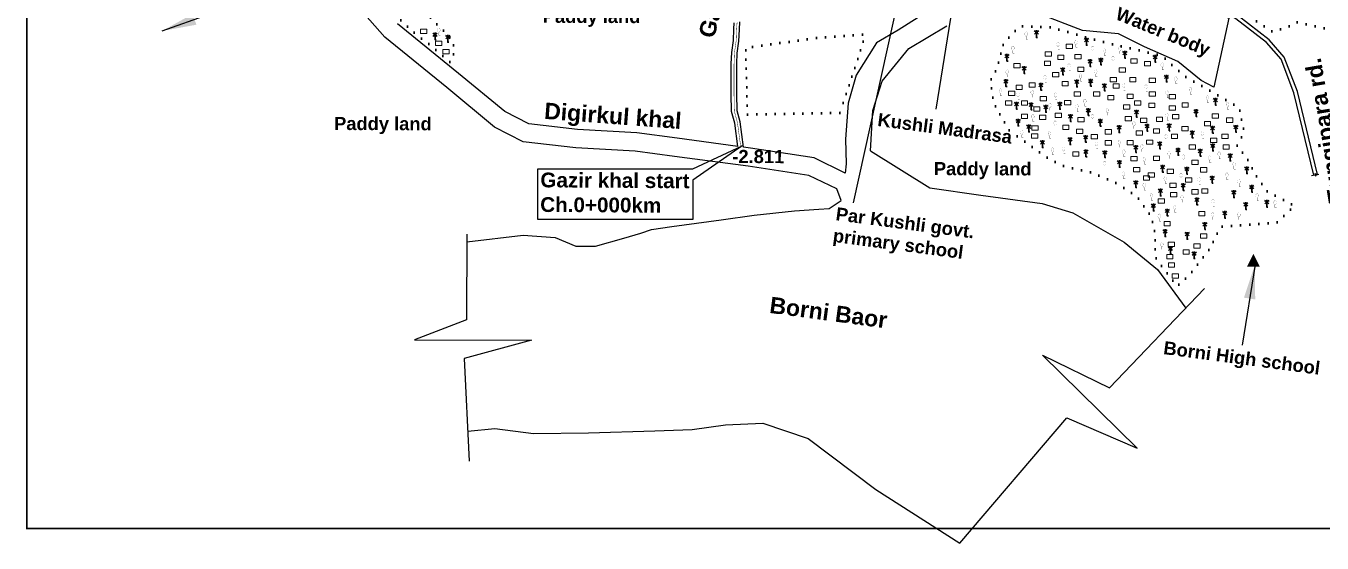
# Model space of a CAD drawing. Header units: millimetres. Extents: x 103 to 33048, y -150542 to -48.
# Drawn here: x 28822 to 31639, y -85162 to -84038 of the extents above; entities that cross this region are included whole.
import ezdxf

# ---------------------------------------------------------------- set-up
doc = ezdxf.new("R2010")
doc.units = ezdxf.units.MM
doc.header["$MEASUREMENT"] = 0
doc.linetypes.add('CENTERX2', pattern=[4, 2.5, -0.5, 0.5, -0.5])
doc.linetypes.add('DOT2', pattern=[0.125, 0, -0.125])
for name, color, linetype, lineweight in [('Bazar', 97, 'Continuous', 15), ('HOUSE', 144, 'Continuous', 18), ('PUCCA ROAD', 1, 'Continuous', 30)]:
    doc.layers.add(name, color=color, linetype=linetype, lineweight=lineweight)
for name, color, linetype in [('boundary', 7, 'Continuous'), ('Home Stead', 151, 'Continuous'), ('Khal', 4, 'Continuous'), ('TEXT', 5, 'Continuous'), ('Trees', 77, 'Continuous')]:
    doc.layers.add(name, color=color, linetype=linetype)
doc.styles.get("Standard").update_dxf_attribs({"font": 'arial.ttf'})
doc.styles.add('sum', font='arialbd.ttf')
doc.dimstyles.get("Standard").update_dxf_attribs({"dimtxt": 0.18, "dimasz": 0.18, "dimexe": 0.18, "dimexo": 0.0625, "dimgap": 0.09, "dimtad": 0, "dimtih": 1, "dimtoh": 1, "dimdec": 4, "dimzin": 0, "dimdsep": 46, "dimtxsty": 'Standard', "dimblk": 'DATUMBLANK', "dimcen": 0.09, "dimadec": 0, "dimazin": 0, "dimtfac": 1, "dimtdec": 4, "dimtofl": 0, "dimtmove": 0, "dimatfit": 3, "dimfxl": 1, "dimtolj": 1, "dimtzin": 0, "dimarcsym": 0})

# ---------------------------------------------------------------- blocks, each defined once
blk = doc.blocks.new('A$C7FEE66E4')
at = {"layer": 'Trees', "linetype": 'Continuous', "const_width": 0.000142}
blk.add_lwpolyline([(0, 0, 0.606435), (0, 0.0049, 0.606435)], format="xyb", close=True, dxfattribs=at)
at = {"layer": 'Trees', "linetype": 'Continuous', "const_width": 0.000252}
for points in [[(0, 0), (0, -0.0029)], [(0, -0.0029), (0.0017, -0.0029)]]:
    blk.add_lwpolyline(points, dxfattribs=at)
blk = doc.blocks.new('A$C01DB3217')
at = {"layer": 'Trees', "color": 1, "lineweight": 30}
blk.add_lwpolyline([(0, 0.0028), (0, -0.0071), (0.0015, -0.0071)], dxfattribs=at)
for centre, start, end in [((-0.012, -0.0154), 41.2491, 62.6782), ((0.012, -0.0154), 117.3218, 138.7509)]:
    blk.add_arc(centre, 0.0195, start, end, dxfattribs=at)
blk = doc.blocks.new('_DatumBlank')
at = {"color": 0, "linetype": 'ByBlock', "lineweight": -2}
for p, q in [((0, 0.577), (-1, 0)), ((0, -0.577), (0, 0.577)), ((-1, 0), (0, -0.577))]:
    blk.add_line(p, q, dxfattribs=at)

msp = doc.modelspace()

# ---------------------------------------------------------------- hatches: boundary and pattern name
at = {"layer": 'Bazar'}
msp.add_hatch(color=5, dxfattribs=at).paths.add_polyline_path([(31489.6, -84533.9), (31475.5, -84561.8), (31503.7, -84561.8)])

# ---------------------------------------------------------------- linework, layer by layer
at = {"layer": 'boundary', "color": 0, "const_width": 3.85}
msp.add_lwpolyline([(28824.3, -82121.1), (33046.2, -82121.1), (33046.2, -85130.6), (28824.3, -85130.6), (28824.3, -82121.1)], dxfattribs=at)
at = {"layer": 'Home Stead', "color": 7, "linetype": 'DOT2', "lineweight": 50, "ltscale": 159.474072, "flags": 128}
for points in [[(31114.6, -83840.6), (31061.7, -83861.8), (31055, -83869.7), (31077.7, -83878.2), (31175.4, -83905.3), (31246.7, -83915.6), (31364.4, -83948.5), (31421.7, -83980.9), (31464.1, -84006.6), (31530.6, -84050.6), (31563.1, -84041.3), (31583.2, -84029.7), (31664.4, -84047.5), (31700, -84042.9), (31753.4, -84023.6), (31778.9, -84000.4), (31820.2, -84003.5), (31829.5, -83978), (31812.5, -83950.9), (31770.7, -83923.9), (31689.5, -83856.6), (31609.7, -83769.7), (31580.3, -83731), (31572.6, -83681.6), (31525.2, -83592.4), (31475, -83566.1), (31430.1, -83558.4), (31403.9, -83580.6), (31353, -83584.9), (31302.8, -83583.7), (31239, -83599), (31186, -83635.2), (31155.2, -83656.2), (31171.9, -83701.6), (31186.6, -83754.9), (31179.2, -83787.4), (31156.5, -83814.3), (31135.6, -83828.6), (31114.6, -83840.6)], [(29518.7, -83864.3), (29549.4, -83903.9), (29587.6, -83965.2), (29634.4, -84023.5), (29671.4, -84057.6), (29703.1, -84081.1), (29743.1, -84116.6), (29750.8, -84109.8), (29752.2, -84087.2), (29750.5, -84069.9), (29698.3, -84016.7), (29668.9, -83990.7), (29648.2, -83973.4), (29648.2, -83959.6), (29672.4, -83951), (29693.1, -83932.8), (29707, -83900), (29745.9, -83832.3), (29746.1, -83800.7), (29728.4, -83800.7), (29650.5, -83814.7), (29595.7, -83825), (29547.6, -83837.8), (29523.8, -83846.3), (29508.6, -83854.9), (29518.7, -83864.3)], [(30958.7, -84264.8), (30925.8, -84206.8), (30918.1, -84156.7), (30931.6, -84131.6), (30947.1, -84075.6), (30981.9, -84038.9), (31049.5, -84040.8), (31157.7, -84071.7), (31291, -84102.6), (31339.3, -84147), (31401.1, -84181.8), (31459.1, -84216.5), (31469.2, -84268.6), (31453.8, -84299.5), (31475, -84324.6), (31496.3, -84365.1), (31519.5, -84398), (31579.4, -84428.9), (31541, -84465.4), (31419.2, -84474.1), (31390.9, -84528.5), (31347.4, -84582.8), (31323.9, -84603.6), (31288.3, -84557.2), (31276.5, -84540), (31276.5, -84490.4), (31267.8, -84452.7), (31235.5, -84407.5), (31185.9, -84376.2), (31134.1, -84355.8), (31073.8, -84341.8), (31036, -84321.3), (31022, -84310.5), (30958.7, -84264.8)], [(30591, -84227.1), (30390.1, -84230.5), (30386.4, -84085.9), (30538.7, -84064.2), (30644.4, -84056.4), (30640.1, -84079.4), (30591, -84227.1)]]:
    msp.add_lwpolyline(points, dxfattribs=at)
at = {"layer": 'HOUSE'}
for points in [[(29679.8, -84054.5), (29693.3, -84054.5), (29693.3, -84045), (29679.8, -84045), (29679.8, -84054.5)], [(29712.5, -84080.6), (29726, -84080.6), (29726, -84071.2), (29712.5, -84071.2), (29712.5, -84080.6)], [(29728.5, -84099), (29742, -84099), (29742, -84089.6), (29728.5, -84089.6), (29728.5, -84099)], [(31037.2, -84103.7), (31050.7, -84103.7), (31050.7, -84094.3), (31037.2, -84094.3), (31037.2, -84103.7)], [(31082.9, -84087.4), (31096.4, -84087.4), (31096.4, -84077.9), (31082.9, -84077.9), (31082.9, -84087.4)], [(30969.1, -84129.1), (30982.6, -84129.1), (30982.6, -84119.6), (30969.1, -84119.6), (30969.1, -84129.1)], [(31035.5, -84124.2), (31049, -84124.2), (31049, -84114.8), (31035.5, -84114.8), (31035.5, -84124.2)], [(31064.4, -84111.5), (31077.9, -84111.5), (31077.9, -84102.1), (31064.4, -84102.1), (31064.4, -84111.5)], [(31101.6, -84109.9), (31115.1, -84109.9), (31115.1, -84100.5), (31101.6, -84100.5), (31101.6, -84109.9)], [(31223.6, -84119), (31237.1, -84119), (31237.1, -84109.6), (31223.6, -84109.6), (31223.6, -84119)], [(31252.8, -84125), (31266.3, -84125), (31266.3, -84115.6), (31252.8, -84115.6), (31252.8, -84125)], [(31053.1, -84148.6), (31066.6, -84148.6), (31066.6, -84139.1), (31053.1, -84139.1), (31053.1, -84148.6)], [(31108, -84137.6), (31121.5, -84137.6), (31121.5, -84128.2), (31108, -84128.2), (31108, -84137.6)], [(31178.7, -84159.4), (31192.2, -84159.4), (31192.2, -84150), (31178.7, -84150), (31178.7, -84159.4)], [(31198.1, -84138.8), (31211.6, -84138.8), (31211.6, -84129.4), (31198.1, -84129.4), (31198.1, -84138.8)], [(31221, -84159.4), (31234.5, -84159.4), (31234.5, -84150), (31221, -84150), (31221, -84159.4)], [(31263.3, -84160.9), (31276.8, -84160.9), (31276.8, -84151.5), (31263.3, -84151.5), (31263.3, -84160.9)], [(30957.5, -84189.1), (30971, -84189.1), (30971, -84179.7), (30957.5, -84179.7), (30957.5, -84189.1)], [(30973.9, -84176.4), (30987.4, -84176.4), (30987.4, -84166.9), (30973.9, -84166.9), (30973.9, -84176.4)], [(31002.1, -84171.1), (31015.6, -84171.1), (31015.6, -84161.6), (31002.1, -84161.6), (31002.1, -84171.1)], [(31073.9, -84168.1), (31087.4, -84168.1), (31087.4, -84158.7), (31073.9, -84158.7), (31073.9, -84168.1)], [(31100.5, -84190.9), (31114, -84190.9), (31114, -84181.5), (31100.5, -84181.5), (31100.5, -84190.9)], [(31142.3, -84190.8), (31155.8, -84190.8), (31155.8, -84181.4), (31142.3, -84181.4), (31142.3, -84190.8)], [(31184.6, -84173.3), (31198.1, -84173.3), (31198.1, -84163.8), (31184.6, -84163.8), (31184.6, -84173.3)], [(31263.3, -84190.8), (31276.8, -84190.8), (31276.8, -84181.4), (31263.3, -84181.4), (31263.3, -84190.8)], [(30951.1, -84210.4), (30964.6, -84210.4), (30964.6, -84200.9), (30951.1, -84200.9), (30951.1, -84210.4)], [(30985.6, -84210.4), (30999.1, -84210.4), (30999.1, -84200.9), (30985.6, -84200.9), (30985.6, -84210.4)], [(31026.3, -84201.2), (31039.8, -84201.2), (31039.8, -84191.8), (31026.3, -84191.8), (31026.3, -84201.2)], [(31079.2, -84210), (31092.7, -84210), (31092.7, -84200.5), (31079.2, -84200.5), (31079.2, -84210)], [(31173, -84199.1), (31186.5, -84199.1), (31186.5, -84189.6), (31173, -84189.6), (31173, -84199.1)], [(31207.6, -84219.1), (31221.1, -84219.1), (31221.1, -84209.7), (31207.6, -84209.7), (31207.6, -84219.1)], [(31215, -84196.3), (31228.5, -84196.3), (31228.5, -84186.8), (31215, -84186.8), (31215, -84196.3)], [(31231.5, -84210.6), (31245, -84210.6), (31245, -84201.2), (31231.5, -84201.2), (31231.5, -84210.6)], [(31262.3, -84215.4), (31275.8, -84215.4), (31275.8, -84205.9), (31262.3, -84205.9), (31262.3, -84215.4)], [(31306.8, -84196.5), (31320.3, -84196.5), (31320.3, -84187.1), (31306.8, -84187.1), (31306.8, -84196.5)], [(31306.8, -84221.2), (31320.3, -84221.2), (31320.3, -84211.8), (31306.8, -84211.8), (31306.8, -84221.2)], [(31334.5, -84214.9), (31348, -84214.9), (31348, -84205.4), (31334.5, -84205.4), (31334.5, -84214.9)], [(30985.6, -84239.6), (30999.1, -84239.6), (30999.1, -84230.2), (30985.6, -84230.2), (30985.6, -84239.6)], [(31012.2, -84223.7), (31025.7, -84223.7), (31025.7, -84214.2), (31012.2, -84214.2), (31012.2, -84223.7)], [(31025, -84241.7), (31038.5, -84241.7), (31038.5, -84232.3), (31025, -84232.3), (31025, -84241.7)], [(31059.2, -84237.6), (31072.7, -84237.6), (31072.7, -84228.1), (31059.2, -84228.1), (31059.2, -84237.6)], [(31108.1, -84246.6), (31121.6, -84246.6), (31121.6, -84237.1), (31108.1, -84237.1), (31108.1, -84246.6)], [(31211.3, -84244.6), (31224.8, -84244.6), (31224.8, -84235.2), (31211.3, -84235.2), (31211.3, -84244.6)], [(31244.3, -84248.3), (31257.8, -84248.3), (31257.8, -84238.9), (31244.3, -84238.9), (31244.3, -84248.3)], [(31278.8, -84246.2), (31292.3, -84246.2), (31292.3, -84236.8), (31278.8, -84236.8), (31278.8, -84246.2)], [(31313.9, -84240.4), (31327.4, -84240.4), (31327.4, -84230.9), (31313.9, -84230.9), (31313.9, -84240.4)], [(31400, -84238.8), (31413.5, -84238.8), (31413.5, -84229.4), (31400, -84229.4), (31400, -84238.8)], [(31431.1, -84247.8), (31444.6, -84247.8), (31444.6, -84238.3), (31431.1, -84238.3), (31431.1, -84247.8)], [(31008.5, -84265.1), (31022, -84265.1), (31022, -84255.7), (31008.5, -84255.7), (31008.5, -84265.1)], [(31075.2, -84263.1), (31088.7, -84263.1), (31088.7, -84253.6), (31075.2, -84253.6), (31075.2, -84263.1)], [(31105.5, -84272.1), (31119, -84272.1), (31119, -84262.6), (31105.5, -84262.6), (31105.5, -84272.1)], [(31167.7, -84273.2), (31181.2, -84273.2), (31181.2, -84263.7), (31167.7, -84263.7), (31167.7, -84273.2)], [(31235.2, -84276), (31248.7, -84276), (31248.7, -84266.5), (31235.2, -84266.5), (31235.2, -84276)], [(31272.4, -84271.2), (31285.9, -84271.2), (31285.9, -84261.7), (31272.4, -84261.7), (31272.4, -84271.2)], [(31334.1, -84266.4), (31347.6, -84266.4), (31347.6, -84256.9), (31334.1, -84256.9), (31334.1, -84266.4)], [(31383.2, -84255.6), (31396.7, -84255.6), (31396.7, -84246.2), (31383.2, -84246.2), (31383.2, -84255.6)], [(31007.4, -84282.1), (31020.9, -84282.1), (31020.9, -84272.7), (31007.4, -84272.7), (31007.4, -84282.1)], [(31137.4, -84283.8), (31150.9, -84283.8), (31150.9, -84274.3), (31137.4, -84274.3), (31137.4, -84283.8)], [(31167.7, -84297.1), (31181.2, -84297.1), (31181.2, -84287.6), (31167.7, -84287.6), (31167.7, -84297.1)], [(31215.1, -84296.5), (31228.6, -84296.5), (31228.6, -84287), (31215.1, -84287), (31215.1, -84296.5)], [(31257.6, -84295.6), (31271.1, -84295.6), (31271.1, -84286.2), (31257.6, -84286.2), (31257.6, -84295.6)], [(31311.4, -84283), (31324.9, -84283), (31324.9, -84273.5), (31311.4, -84273.5), (31311.4, -84283)], [(31350.2, -84305.8), (31363.7, -84305.8), (31363.7, -84296.4), (31350.2, -84296.4), (31350.2, -84305.8)], [(31396.4, -84291.5), (31409.9, -84291.5), (31409.9, -84282), (31396.4, -84282), (31396.4, -84291.5)], [(31421, -84282.9), (31434.5, -84282.9), (31434.5, -84273.5), (31421, -84273.5), (31421, -84282.9)], [(31097, -84321.1), (31110.5, -84321.1), (31110.5, -84311.7), (31097, -84311.7), (31097, -84321.1)], [(31223.5, -84331.7), (31237, -84331.7), (31237, -84322.3), (31223.5, -84322.3), (31223.5, -84331.7)], [(31272.4, -84330.7), (31285.9, -84330.7), (31285.9, -84321.2), (31272.4, -84321.2), (31272.4, -84330.7)], [(31423.6, -84306.4), (31437.1, -84306.4), (31437.1, -84296.9), (31423.6, -84296.9), (31423.6, -84306.4)], [(31229.4, -84355.1), (31242.9, -84355.1), (31242.9, -84345.7), (31229.4, -84345.7), (31229.4, -84355.1)], [(31302.3, -84359), (31315.8, -84359), (31315.8, -84349.5), (31302.3, -84349.5), (31302.3, -84359)], [(31356, -84339.3), (31369.5, -84339.3), (31369.5, -84329.9), (31356, -84329.9), (31356, -84339.3)], [(31374.6, -84355.8), (31388.1, -84355.8), (31388.1, -84346.3), (31374.6, -84346.3), (31374.6, -84355.8)], [(31250.6, -84373.7), (31264.1, -84373.7), (31264.1, -84364.3), (31250.6, -84364.3), (31250.6, -84373.7)], [(31261.3, -84366.8), (31274.8, -84366.8), (31274.8, -84357.4), (31261.3, -84357.4), (31261.3, -84366.8)], [(31308.2, -84389.8), (31321.7, -84389.8), (31321.7, -84380.3), (31308.2, -84380.3), (31308.2, -84389.8)], [(31342.2, -84378.1), (31355.7, -84378.1), (31355.7, -84368.6), (31342.2, -84368.6), (31342.2, -84378.1)], [(31309.8, -84410), (31323.3, -84410), (31323.3, -84400.5), (31309.8, -84400.5), (31309.8, -84410)], [(31356, -84403.6), (31369.5, -84403.6), (31369.5, -84394.1), (31356, -84394.1), (31356, -84403.6)], [(31377.3, -84401.5), (31390.8, -84401.5), (31390.8, -84392), (31377.3, -84392), (31377.3, -84401.5)], [(31282.7, -84423.2), (31296.2, -84423.2), (31296.2, -84413.8), (31282.7, -84413.8), (31282.7, -84423.2)], [(31295.4, -84472.8), (31308.9, -84472.8), (31308.9, -84463.4), (31295.4, -84463.4), (31295.4, -84472.8)], [(31370.9, -84451.4), (31384.4, -84451.4), (31384.4, -84441.9), (31370.9, -84441.9), (31370.9, -84451.4)], [(31374.8, -84499.9), (31388.3, -84499.9), (31388.3, -84490.4), (31374.8, -84490.4), (31374.8, -84499.9)], [(31304.4, -84517.7), (31317.9, -84517.7), (31317.9, -84508.3), (31304.4, -84508.3), (31304.4, -84517.7)], [(31360.1, -84521.5), (31373.6, -84521.5), (31373.6, -84512), (31360.1, -84512), (31360.1, -84521.5)], [(31301.4, -84544.8), (31314.9, -84544.8), (31314.9, -84535.3), (31301.4, -84535.3), (31301.4, -84544.8)], [(31336.8, -84534.2), (31350.3, -84534.2), (31350.3, -84524.8), (31336.8, -84524.8), (31336.8, -84534.2)], [(31304.8, -84562.8), (31318.3, -84562.8), (31318.3, -84553.4), (31304.8, -84553.4), (31304.8, -84562.8)], [(31313.1, -84586.5), (31326.6, -84586.5), (31326.6, -84577), (31313.1, -84577), (31313.1, -84586.5)]]:
    msp.add_lwpolyline(points, dxfattribs=at)
at = {"layer": 'Khal', "color": 4, "linetype": 'Continuous'}
for points in [[(31117.2, -83790), (31081.6, -83809.8), (31041.8, -83822.1), (30998.8, -83839.2), (30969, -83861.9), (30914.8, -83911.6), (30818.2, -83983.7), (30717.8, -84047.6), (30670.8, -84074.9), (30626.1, -84144.9), (30608.9, -84206.2), (30603, -84284.7), (30604.5, -84338.1), (30602.6, -84358.2), (30535.3, -84324.7), (30397.2, -84303.7), (30381.8, -84301.7)], [(29780.3, -84507.4), (29903, -84493.4), (29972.1, -84497.8), (30017.6, -84516.8), (30059.8, -84516.8), (30121.9, -84499.4), (30158.3, -84488.7), (30181.5, -84480.4), (30225.7, -84474.5), (30333.3, -84459.7), (30404.5, -84449.7), (30492.5, -84440.2), (30545.6, -84436.4), (30567.6, -84434.9), (30593.9, -84417.9), (30584.6, -84392.6), (30523.4, -84363.4), (30391.6, -84343.3), (30232, -84322.1), (30146.5, -84310.7), (30017.5, -84303.4), (29903.2, -84290.2), (29840.7, -84258.3), (29736.9, -84172.3), (29602.1, -84062.3), (29520.5, -83969.4)], [(30369.5, -84300), (30237.3, -84282.4), (30150.2, -84270.8), (30021, -84263.6), (29914.9, -84251.3), (29862.8, -84224.6), (29762.3, -84141.4), (29630, -84033.4)], [(30657.9, -84310.1), (30662.5, -84222.3), (30682.9, -84158.3), (30741.1, -84087.6), (30823.6, -84037.7)]]:
    msp.add_lwpolyline(points, dxfattribs=at)
at = {"layer": 'Khal', "lineweight": 25, "ltscale": 0.1}
for points in [[(30919.2, -83979.8), (31001.4, -83906.7), (31070.5, -83921.5), (31124.5, -83936.6), (31170.9, -83936.6), (31213.9, -83936.2), (31253.2, -83944), (31364.2, -83978.4), (31403.6, -84001.6), (31436.5, -84021.1), (31403.3, -84171.3), (31376, -84157.2), (31325.4, -84115.8), (31252.9, -84083.9), (31196.4, -84055.2), (31118.3, -84048.4), (31020.2, -84010.8), (30919.2, -83979.8)], [(30657.9, -84310.1), (30786.5, -84390.5), (30897.5, -84406.1), (31030.6, -84424.4), (31097.6, -84444.6), (31208.5, -84508.2), (31281.1, -84567.7), (31342.5, -84651.6)], [(29780.3, -84491), (29779.7, -84677.2), (29666.5, -84720.5), (29921, -84721.5), (29775, -84761.1), (29785.7, -84984.2)], [(30851.8, -85162.5), (31084.4, -84890.5), (31237, -84956.4), (31031.7, -84753.6), (31177, -84824.6), (31383.4, -84608.9)], [(29782.5, -84918.9), (29841.3, -84913.1), (29925, -84924), (30044.7, -84922.5), (30188.7, -84918.1), (30270.1, -84915.2), (30342.8, -84905.1), (30423.8, -84902.1), (30522, -84934.8), (30669.2, -85046.1), (30851.8, -85162.5)]]:
    msp.add_lwpolyline(points, dxfattribs=at)
at = {"layer": 'Khal', "color": 3, "lineweight": 25, "ltscale": 0.1}
for points in [[(30369.5, -84300), (30362.5, -84249.3), (30355.8, -84224.3), (30355, -84185.7), (30355.1, -84160.1), (30355.1, -84120.5), (30356, -84096.3), (30359.7, -84070.2), (30360.7, -84045.3), (30361.6, -84031.2)], [(30381.8, -84301.7), (30374.2, -84246.9), (30367.7, -84222.6), (30367, -84185.6), (30367.1, -84160.1), (30367.1, -84120.7), (30368, -84097.4), (30371.7, -84071.3), (30372.7, -84046), (30373.8, -84029.5)]]:
    msp.add_lwpolyline(points, dxfattribs=at)
at = {"layer": 'Khal', "color": 7, "linetype": 'CENTERX2', "lineweight": 30, "ltscale": 5, "const_width": 0.938}
msp.add_lwpolyline([(30375.9, -84302.5), (30368.4, -84248.1), (30361.7, -84223.5), (30361, -84185.7), (30361.1, -84160.1), (30361.1, -84120.6), (30362, -84096.8), (30365.7, -84070.8), (30366.7, -84045.7), (30367.7, -84030.4)], dxfattribs=at)
at = {"layer": 'PUCCA ROAD', "lineweight": 25}
for points in [[(31620.8, -84362.7), (31577.8, -84183.4), (31549.6, -84110.3), (31518.4, -84074.6), (31451.6, -84022.6), (31367.6, -83969), (31296.5, -83944.2), (31189.6, -83921.4), (31122, -83907.7), (31070.6, -83888.3), (31016.1, -83873.5), (30959.4, -83858.1), (30899.7, -83840.3), (30884.6, -83833.3), (30856, -83834.5), (30844.4, -83835), (30823, -83840.7), (30765.6, -83822.8), (30705.1, -83809.2), (30686.9, -83806.6)], [(31628.7, -84361.1), (31585.4, -84181), (31556.6, -84106.1), (31523.9, -84068.8), (31456.2, -84016), (31371.1, -83961.7), (31298.6, -83936.5), (31191.2, -83913.6), (31124.2, -83900), (31073.1, -83880.7), (31018.2, -83865.8), (30961.6, -83850.4), (30902.5, -83832.8), (30886.2, -83825.3), (30858.9, -83826.3)], [(31615.7, -84363.7), (31623.4, -84362), (31625.2, -84364.7), (31624.1, -84359), (31625.9, -84361.7), (31631.8, -84360.5)]]:
    msp.add_lwpolyline(points, dxfattribs=at)
at = {"layer": 'TEXT', "color": 7}
msp.add_lwpolyline([(30271.6, -84373.6), (30271.6, -84458.7), (29935.1, -84458.7), (29935.1, -84348.6), (30271.6, -84348.6), (30378.8, -84299)], close=True, dxfattribs=at)

# ---------------------------------------------------------------- block references
at = {"layer": 'Trees', "linetype": 'DOT2', "ltscale": 0.2, "xscale": 2021.017255074927, "yscale": 2021.017255074927, "zscale": 2021.017255074926}
for p in [(29719.5, -84052.4), (30995.8, -84061), (31103.9, -84079.1), (30966.9, -84091.6), (31065, -84083.1), (31140.4, -84092), (31165.9, -84097.3), (31199.6, -84092.7), (31088.9, -84129.8), (31184.6, -84113.7), (31291.6, -84128), (30954.5, -84143.4), (31036.8, -84154.5), (31113.9, -84152.2), (31147, -84142.9), (31320.9, -84158.1), (30940.2, -84184.4), (30978.1, -84193.1), (31009, -84187.6), (31059.3, -84193.2), (31207.8, -84172.7), (31256.3, -84175.5), (31302, -84188.7), (31353, -84181.6), (31047.5, -84215.8), (31106.5, -84218.3), (31123.3, -84206.9), (31390, -84199.6), (31433.5, -84214.2), (31010.3, -84240.2), (31140.4, -84239.7), (31172.5, -84226.8), (31302, -84237.2), (30986.2, -84274.8), (31046.7, -84277), (31058.6, -84254.3), (31229.9, -84255.7), (31378.6, -84276.4), (31148.3, -84299.6), (31198.5, -84296.3), (31247.4, -84305.7), (31299.8, -84283.9), (31052.9, -84312.7), (31077.4, -84310.5), (31207.9, -84316.8), (31252.8, -84333.1), (31306.6, -84320.9), (31338, -84328.1), (31394.7, -84330.2), (31415.3, -84321.4), (31166.4, -84342), (31447.3, -84343.7), (31207.6, -84364.9), (31252.4, -84389.3), (31298.1, -84375.5), (31332.3, -84368), (31371.5, -84377), (31431.8, -84367), (31458.5, -84381.4), (31268.3, -84411.9), (31334.8, -84415.8), (31497.7, -84411.9), (31318.4, -84437.4), (31401.9, -84424), (31536.4, -84427.6), (31285.1, -84456.6), (31401, -84453.6), (31458, -84453.6), (31290.6, -84518.1)]:
    msp.add_blockref('A$C7FEE66E4', p, dxfattribs=at)
at = {"layer": 'Trees', "ltscale": 0.1, "xscale": 1593.716513738735, "yscale": 1593.716513738735, "zscale": 1593.716513738727}
for p in [(29711.3, -84056.9), (29739.1, -84062.4), (31018.2, -84052.1), (31126.9, -84068.9), (30954.1, -84103.2), (31210.2, -84096.7), (30991.5, -84130), (31134.7, -84115), (31158.2, -84111.8), (31275.9, -84105.5), (30951.9, -84158.7), (31075.3, -84132.9), (31105.7, -84159.5), (31136, -84157.6), (31300.5, -84148.7), (31027.9, -84166.7), (31165.9, -84167.8), (30974.9, -84207.9), (31006.5, -84209.2), (31038.3, -84214.4), (31069, -84208), (31407.1, -84198.9), (30978.4, -84244.4), (31092.3, -84234.8), (31130.9, -84221.3), (31157, -84244.6), (31235.6, -84225.2), (31364.9, -84223.5), (31001.5, -84257.3), (31197.9, -84258.6), (31258.5, -84255.6), (31306.7, -84254.8), (31356.8, -84270.2), (31401, -84259.9), (31451.5, -84258.1), (31031.1, -84291.3), (31091.2, -84284.9), (31125.1, -84279.9), (31286, -84293.9), (31401.2, -84298.6), (31125.8, -84311.2), (31166.8, -84313.2), (31234.3, -84301.8), (31325.8, -84307.9), (31374.1, -84309.8), (31439, -84320.3), (31198.4, -84334.2), (31292.3, -84344.9), (31345, -84348.8), (31475.2, -84348), (31234.2, -84378.4), (31337.3, -84384.5), (31400.1, -84368.7), (31287.5, -84396.4), (31447.1, -84399.9), (31485.9, -84388.2), (31272.2, -84428.9), (31302.4, -84440), (31366.9, -84415.9), (31472.9, -84425.9), (31518.9, -84421), (31384.1, -84469.1), (31427.3, -84444.7), (31297.6, -84484.8), (31345.6, -84490.7), (31309.2, -84522), (31360.8, -84532.8)]:
    msp.add_blockref('A$C01DB3217', p, dxfattribs=at)

# ---------------------------------------------------------------- texts
at = {"layer": 'TEXT', "color": 7, "attachment_point": 1, "style": 'sum'}
for s, insert, char_height, width, rotation in [('Gazir khal', (30282.9, -84057.7), 35.6, 689.056, 74.8747), ('Paddy land ', (29945.5, -84002.9), 28.477, 551.245, 359.7933), ('Water body', (31198.4, -83996.3), 28.48, 551.245, 337.758), ('To Tungipara rd.', (31666.4, -84498.4), 35.596, 689.056, 99.6588), ('Digirkul khal', (29950.4, -84204.6), 35.596, 689.056, 355.7148), ('Paddy land ', (29492, -84236), 28.477, 551.245, 359.7933), ('Kushli Madrasa ', (30675.4, -84227.3), 28.477, 551.245, 352.432), ('-2.811', (30357.4, -84307.7), 28.48, 551.245, 359.7933), ('Paddy land ', (30795.4, -84334.1), 28.477, 551.245, 359.7933), ('Gazir khal start\\PCh.0+000km', (29940.4, -84356.9), 32.108, 621.528, 359.6306), ('Par Kushli govt. \\Pprimary school', (30584.6, -84432.1), 28.477, 551.245, 352.432), ('Borni Baor', (30441.4, -84626.6), 35.6, 689.056, 352.432), ('Borni High school', (31296.6, -84723.2), 28.477, 551.245, 352.432)]:
    msp.add_mtext(s, dxfattribs=dict(at, insert=insert, char_height=char_height, width=width, rotation=rotation))

# ---------------------------------------------------------------- leaders
at = {"layer": 'TEXT', "color": 0, "lineweight": 25}
for points in [[(30761, -83782.2), (30620.2, -84422.6)], [(30855.7, -83869), (30799.5, -84219.2)], [(29118.1, -84049.2), (29449, -83931.1)], [(31493.2, -84556.8), (31465.1, -84731.9)]]:
    msp.add_leader(points, dimstyle='Standard', override={"dimscale": 0.5, "dimasz": 150, "dimgap": 0.09, "dimtad": 0}, dxfattribs=at)

doc.saveas('drawing.dxf')
